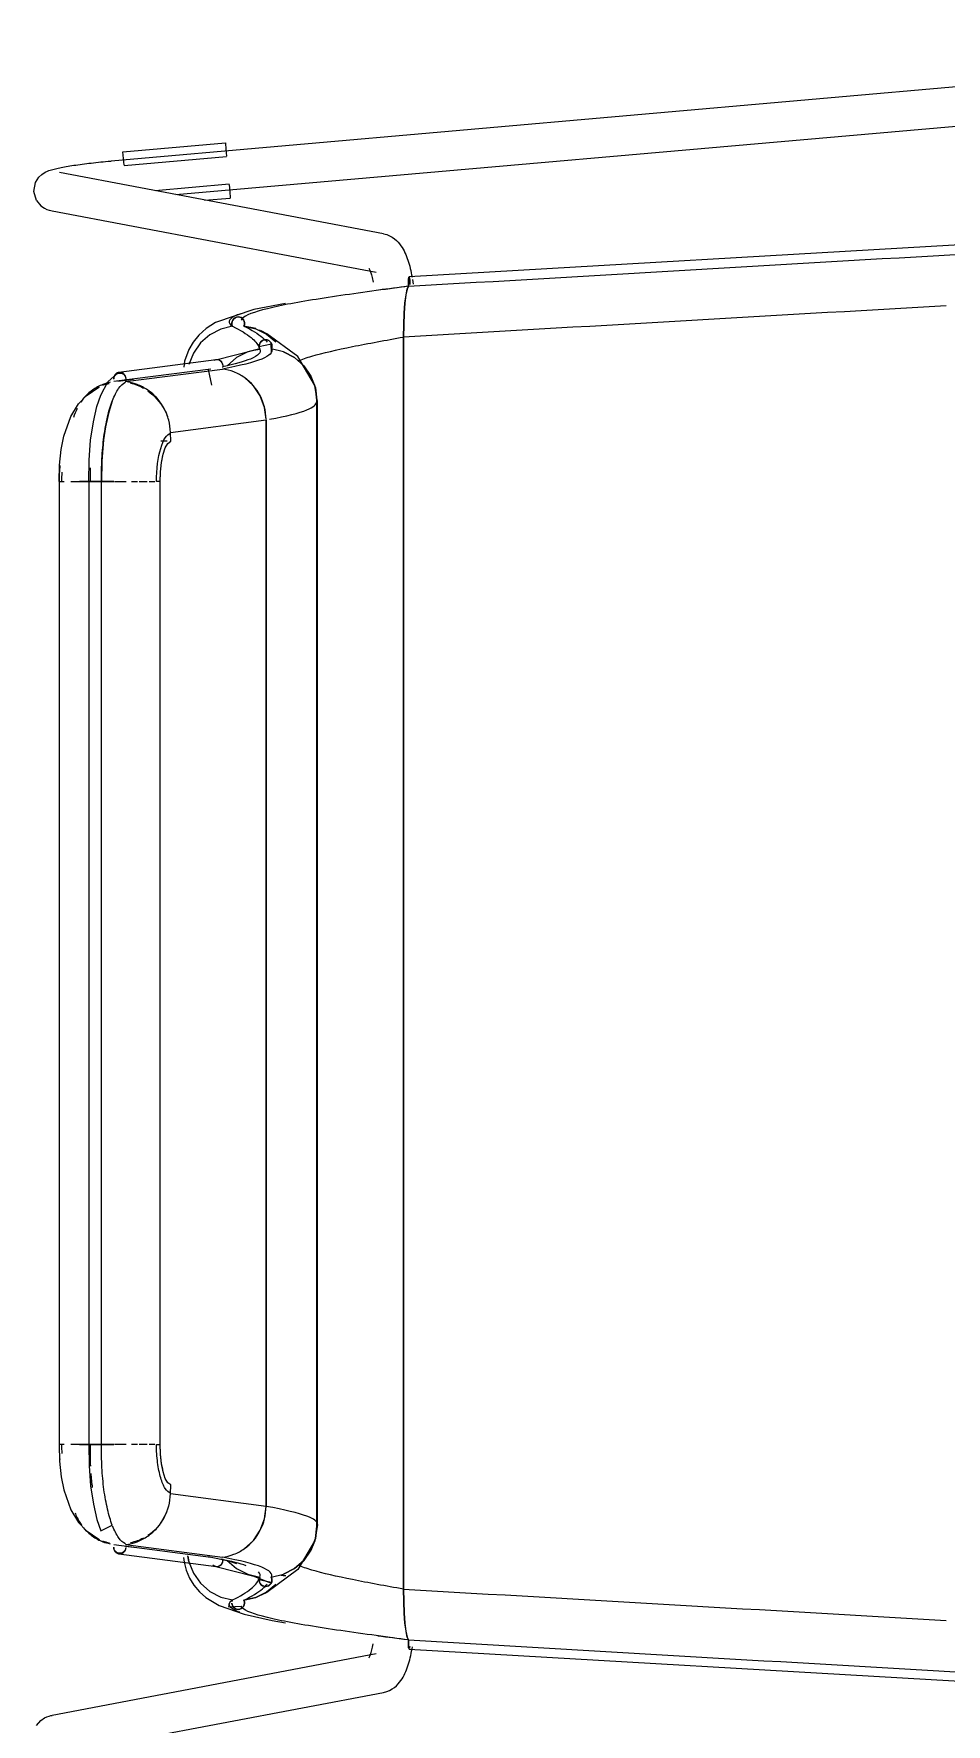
# Model space of a CAD drawing. Header units: millimetres. Extents: x 155927 to 295199, y -4084 to 97293.
# Drawn here: x 226810 to 227090, y 20969 to 21486 of the extents above; entities that cross this region are included whole.
import ezdxf

# ---------------------------------------------------------------- set-up
doc = ezdxf.new("R2010")
doc.units = ezdxf.units.MM
doc.header["$MEASUREMENT"] = 0
doc.layers.add('I-FURN', color=8, linetype='CONTINUOUS', lineweight=9)

msp = doc.modelspace()

# ---------------------------------------------------------------- linework, layer by layer
at = {"layer": 'I-FURN'}
for p, q in [((227277.29, 21486.28), (226833.97, 21447.33)), ((226853.84, 21437.03), (227278.34, 21474.33)), ((226837.58, 21450.15), (226868.99, 21452.91)), ((226837.76, 21448.11), (226837.58, 21450.15)), ((226868.99, 21452.91), (226869.17, 21450.86)), ((226869.17, 21450.86), (226869.35, 21448.8)), ((226813.43, 21443.7), (226813.99, 21444)), ((226813.99, 21444), (226814.47, 21444.22)), ((226814.47, 21444.22), (226814.9, 21444.39)), ((226814.9, 21444.39), (226815.3, 21444.53)), ((226815.3, 21444.53), (226815.7, 21444.66)), ((226815.7, 21444.66), (226816.09, 21444.77)), ((226816.09, 21444.77), (226816.49, 21444.88)), ((226816.49, 21444.88), (226816.91, 21444.98)), ((226816.91, 21444.98), (226817.33, 21445.08)), ((226817.33, 21445.08), (226817.78, 21445.18)), ((226817.78, 21445.18), (226818.24, 21445.28)), ((226917.41, 21425.04), (226818.12, 21443.85)), ((226818.24, 21445.28), (226818.71, 21445.37)), ((226818.71, 21445.37), (226819.21, 21445.47)), ((226819.21, 21445.47), (226819.72, 21445.56)), ((226819.72, 21445.56), (226820.26, 21445.66)), ((226820.26, 21445.66), (226820.81, 21445.75)), ((226820.81, 21445.75), (226821.38, 21445.84)), ((226821.38, 21445.84), (226821.96, 21445.93)), ((226821.96, 21445.93), (226822.57, 21446.02)), ((226822.57, 21446.02), (226823.18, 21446.11)), ((226823.18, 21446.11), (226823.82, 21446.2)), ((226823.82, 21446.2), (226824.47, 21446.29)), ((226824.47, 21446.29), (226825.13, 21446.38)), ((226825.13, 21446.38), (226825.81, 21446.47)), ((226825.81, 21446.47), (226826.5, 21446.55)), ((226826.5, 21446.55), (226827.19, 21446.64)), ((226827.19, 21446.64), (226827.9, 21446.72)), ((226827.9, 21446.72), (226828.62, 21446.8)), ((226828.62, 21446.8), (226829.35, 21446.88)), ((226829.35, 21446.88), (226830.08, 21446.96)), ((226830.08, 21446.96), (226830.82, 21447.04)), ((226830.82, 21447.04), (226831.56, 21447.11)), ((226831.56, 21447.11), (226832.31, 21447.18)), ((226832.31, 21447.18), (226833.06, 21447.25)), ((226833.06, 21447.25), (226833.81, 21447.32)), ((226833.81, 21447.32), (226833.97, 21447.33)), ((226837.94, 21446.04), (226837.76, 21448.11)), ((226837.95, 21445.92), (226869.36, 21448.68)), ((226810.3, 21437.95), (226810.78, 21440.71)), ((226810.78, 21440.71), (226811.82, 21442.37)), ((226811.82, 21442.37), (226812.73, 21443.22)), ((226812.73, 21443.22), (226813.43, 21443.7)), ((226870.1, 21440.23), (226847.5, 21438.24)), ((226870.11, 21440.11), (226870.3, 21438.04)), ((226811.13, 21435.2), (226810.3, 21437.95)), ((226811.13, 21435.2), (226812.45, 21433.62)), ((226812.45, 21433.62), (226813.53, 21432.88)), ((226862.58, 21435.3), (226870.48, 21436)), ((226870.3, 21438.04), (226870.48, 21436)), ((226813.53, 21432.88), (226814.34, 21432.5)), ((226814.34, 21432.5), (226814.96, 21432.29)), ((226814.96, 21432.29), (226815.47, 21432.15)), ((226815.47, 21432.15), (226815.89, 21432.06)), ((226815.89, 21432.06), (226915.18, 21413.25)), ((227257.17, 21431.14), (226925.26, 21411.85)), ((226917.41, 21425.04), (226918.4, 21424.78)), ((226918.4, 21424.78), (226919.3, 21424.42)), ((226919.3, 21424.42), (226920.09, 21423.98)), ((226920.09, 21423.98), (226920.77, 21423.5)), ((226920.77, 21423.5), (226921.37, 21422.99)), ((226921.37, 21422.99), (226921.89, 21422.47)), ((226921.89, 21422.47), (226922.34, 21421.94)), ((226922.34, 21421.94), (226922.74, 21421.4)), ((226922.74, 21421.4), (226923.1, 21420.87)), ((226923.1, 21420.87), (226923.43, 21420.33)), ((226923.43, 21420.33), (226923.72, 21419.79)), ((226923.72, 21419.79), (226923.99, 21419.24)), ((226923.99, 21419.24), (226924.24, 21418.68)), ((226924.24, 21418.68), (226924.48, 21418.11)), ((226924.48, 21418.11), (226924.7, 21417.53)), ((226912.95, 21414.47), (226912.97, 21414.45)), ((226912.97, 21414.45), (226913.01, 21414.37)), ((226913.01, 21414.37), (226913.06, 21414.29)), ((226913.06, 21414.29), (226913.13, 21414.13)), ((226913.13, 21414.13), (226913.22, 21413.94)), ((226913.22, 21413.94), (226913.31, 21413.71)), ((226913.31, 21413.71), (226913.41, 21413.44)), ((226913.41, 21413.44), (226913.52, 21413.13)), ((226913.52, 21413.13), (226913.63, 21412.8)), ((226913.63, 21412.8), (226913.74, 21412.43)), ((226924.7, 21417.53), (226924.9, 21416.94)), ((226924.9, 21416.94), (226925.1, 21416.33)), ((226925.1, 21416.33), (226925.28, 21415.72)), ((226925.28, 21415.72), (226925.45, 21415.09)), ((226925.45, 21415.09), (226925.61, 21414.44)), ((226925.61, 21414.44), (226925.77, 21413.79)), ((226925.77, 21413.79), (226925.91, 21413.12)), ((226925.91, 21413.12), (226926.04, 21412.44)), ((226913.74, 21412.43), (226913.84, 21412.04)), ((226913.84, 21412.04), (226913.95, 21411.62)), ((226913.95, 21411.62), (226914.05, 21411.17)), ((226914.05, 21411.17), (226914.15, 21410.7)), ((226914.15, 21410.7), (226914.25, 21410.21)), ((226924.67, 21408.08), (226924.3, 21406.33)), ((226924.31, 21406.34), (226924.67, 21408.08)), ((226924.67, 21408.08), (226925.07, 21408.98)), ((226925.07, 21408.98), (226924.67, 21408.08)), ((226925.05, 21409.95), (226925.06, 21410.45)), ((226925.06, 21410.44), (226925.05, 21409.95)), ((226925.05, 21409.95), (226925.05, 21409.45)), ((226925.05, 21409.45), (226925.05, 21409.95)), ((226925.05, 21409.45), (226925.07, 21408.98)), ((226925.07, 21408.98), (226925.05, 21409.45)), ((226925.08, 21410.9), (226925.06, 21410.44)), ((226925.06, 21410.45), (226925.08, 21410.9)), ((226925.08, 21410.9), (226925.11, 21411.29)), ((226925.11, 21411.28), (226925.08, 21410.9)), ((226925.11, 21411.29), (226925.16, 21411.59)), ((226925.16, 21411.58), (226925.11, 21411.28)), ((226925.16, 21411.59), (226925.21, 21411.78)), ((226925.21, 21411.77), (226925.16, 21411.58)), ((226925.26, 21411.85), (226925.21, 21411.77)), ((226925.21, 21411.78), (226925.26, 21411.85)), ((226925.31, 21411.78), (226925.26, 21411.85)), ((226925.26, 21411.85), (226925.31, 21411.79)), ((226925.31, 21411.79), (226925.36, 21411.6)), ((226925.36, 21411.6), (226925.31, 21411.78)), ((226925.41, 21411.31), (226925.36, 21411.6)), ((226925.36, 21411.6), (226925.41, 21411.31)), ((226925.44, 21410.93), (226925.41, 21411.31)), ((226925.41, 21411.31), (226925.44, 21410.93)), ((226925.46, 21410.48), (226925.44, 21410.93)), ((226925.44, 21410.93), (226925.47, 21410.48)), ((226925.47, 21409.99), (226925.46, 21410.48)), ((226925.47, 21410.48), (226925.47, 21409.99)), ((226925.47, 21409.49), (226925.47, 21409.99)), ((226925.47, 21409.99), (226925.47, 21409.49)), ((226926.04, 21412.44), (226926.17, 21411.74)), ((226926.28, 21411.04), (226926.39, 21410.33)), ((226926.39, 21410.33), (226926.49, 21409.6)), ((226887.35, 21403.74), (226877.68, 21401.84)), ((226923.99, 21403.84), (226923.75, 21400.74)), ((226923.76, 21400.78), (226923.99, 21403.84)), ((226924.3, 21406.33), (226923.99, 21403.84)), ((226924, 21403.87), (226924.31, 21406.33)), ((226865.97, 21397.85), (226863.14, 21396.03)), ((226877.68, 21401.84), (226865.97, 21397.85)), ((226870.97, 21397.7), (226871.04, 21398.2)), ((226871.04, 21398.2), (226870.97, 21397.7)), ((226871.01, 21397.2), (226870.97, 21397.7)), ((226870.97, 21397.7), (226871.01, 21397.21)), ((226871.01, 21397.21), (226871.17, 21396.73)), ((226871.18, 21396.73), (226871.01, 21397.2)), ((226871.04, 21398.2), (226871.24, 21398.65)), ((226871.24, 21398.65), (226871.04, 21398.2)), ((226871.24, 21398.65), (226871.54, 21399.04)), ((226871.54, 21399.04), (226871.24, 21398.65)), ((226871.54, 21399.04), (226871.94, 21399.34)), ((226871.94, 21399.34), (226871.54, 21399.04)), ((226872.39, 21399.54), (226871.94, 21399.34)), ((226871.94, 21399.34), (226872.39, 21399.53)), ((226872.39, 21399.53), (226872.88, 21399.61)), ((226872.88, 21399.61), (226872.39, 21399.54)), ((226872.88, 21399.61), (226873.36, 21399.55)), ((226873.36, 21399.55), (226872.88, 21399.61)), ((226873.36, 21399.55), (226873.82, 21399.37)), ((226873.82, 21399.37), (226873.36, 21399.55)), ((226873.82, 21399.37), (226874.22, 21399.08)), ((226874.23, 21399.08), (226873.82, 21399.37)), ((226874.22, 21399.08), (226874.54, 21398.7)), ((226874.54, 21398.7), (226874.23, 21399.08)), ((226874.54, 21398.7), (226874.75, 21398.25)), ((226874.75, 21398.25), (226874.54, 21398.7)), ((226874.81, 21397.26), (226874.66, 21396.79)), ((226874.66, 21396.79), (226874.81, 21397.26)), ((226874.75, 21398.25), (226874.84, 21397.76)), ((226874.84, 21397.76), (226874.75, 21398.25)), ((226874.84, 21397.76), (226874.81, 21397.26)), ((226874.81, 21397.26), (226874.84, 21397.76)), ((226923.54, 21393.51), (226923.6, 21397.2)), ((226923.6, 21397.2), (226923.54, 21393.43)), ((226923.6, 21397.26), (226923.75, 21400.74)), ((226923.75, 21400.74), (226923.6, 21397.2)), ((226860.9, 21394.04), (226859.12, 21391.87)), ((226863.14, 21396.03), (226860.9, 21394.04)), ((226864.22, 21394.09), (226861.4, 21391.61)), ((226867.54, 21395.83), (226864.22, 21394.09)), ((226871.17, 21396.73), (226867.54, 21395.83)), ((226878.28, 21396), (226874.66, 21396.79)), ((226874.66, 21396.79), (226878.27, 21395.99)), ((226878.27, 21395.99), (226881.6, 21394.35)), ((226881.6, 21394.36), (226879.47, 21395.53)), ((226879.63, 21391.68), (226879.94, 21392.07)), ((226879.94, 21392.07), (226879.63, 21391.69)), ((226881.67, 21394.41), (226879.93, 21395.3)), ((226879.94, 21392.07), (226880.35, 21392.36)), ((226880.34, 21392.36), (226879.94, 21392.07)), ((226880.81, 21392.55), (226880.34, 21392.36)), ((226880.35, 21392.36), (226880.81, 21392.55)), ((226881.3, 21392.62), (226880.81, 21392.55)), ((226880.81, 21392.55), (226881.3, 21392.61)), ((226881.79, 21392.55), (226881.3, 21392.62)), ((226881.3, 21392.61), (226881.79, 21392.55)), ((226884.43, 21391.96), (226881.6, 21394.36)), ((226881.6, 21394.35), (226884.44, 21391.96)), ((226891.21, 21387.43), (226881.67, 21394.41)), ((226881.79, 21392.55), (226882.25, 21392.36)), ((226882.25, 21392.36), (226881.79, 21392.55)), ((226882.25, 21392.36), (226882.65, 21392.07)), ((226882.65, 21392.07), (226882.25, 21392.36)), ((226882.65, 21392.07), (226882.96, 21391.68)), ((226882.97, 21391.69), (226882.65, 21392.07)), ((226923.54, 21393.43), (226923.54, 21010.03)), ((226923.54, 21010.03), (226923.54, 21393.43)), ((226857.78, 21389.6), (226856.49, 21386)), ((226859.12, 21391.87), (226857.78, 21389.6)), ((226859.22, 21388.53), (226857.82, 21385.01)), ((226861.4, 21391.61), (226859.22, 21388.53)), ((226866.08, 21386.45), (226877.7, 21389.42)), ((226872.43, 21387.13), (226869.56, 21384.62)), ((226875.83, 21388.88), (226872.43, 21387.13)), ((226879.54, 21389.78), (226875.83, 21388.88)), ((226877.7, 21389.42), (226879.56, 21389.74)), ((226883.15, 21391.29), (226879.26, 21390.45)), ((226879.43, 21391.24), (226879.34, 21390.74)), ((226879.34, 21390.74), (226879.38, 21390.25)), ((226879.35, 21390.74), (226879.43, 21391.23)), ((226879.38, 21390.24), (226879.35, 21390.74)), ((226879.38, 21390.25), (226879.54, 21389.78)), ((226879.55, 21389.77), (226879.38, 21390.24)), ((226879.63, 21391.69), (226879.43, 21391.24)), ((226879.43, 21391.23), (226879.63, 21391.68)), ((226882.96, 21391.68), (226883.17, 21391.23)), ((226883.17, 21391.24), (226882.97, 21391.69)), ((226883.07, 21388.71), (226883.02, 21391.59)), ((226883.05, 21389.78), (226883.21, 21390.25)), ((226883.21, 21390.24), (226883.05, 21389.77)), ((226886.76, 21388.88), (226883.05, 21389.78)), ((226883.25, 21390.74), (226883.17, 21391.24)), ((226883.17, 21391.23), (226883.25, 21390.74)), ((226883.25, 21390.74), (226883.21, 21390.24)), ((226883.21, 21390.25), (226883.25, 21390.74)), ((226886.76, 21388.88), (226890.15, 21387.13)), ((226890.16, 21387.13), (226886.76, 21388.88)), ((226890.15, 21387.13), (226893.03, 21384.62)), ((226893.03, 21384.62), (226890.16, 21387.13)), ((226896.33, 21378.78), (226891.21, 21387.43)), ((226832.98, 21379.71), (226835.88, 21382.25)), ((226864.52, 21383.62), (226834.82, 21379.77)), ((226866.16, 21386.47), (226836.38, 21382.61)), ((226838.37, 21379.79), (226868.07, 21383.64)), ((226856.49, 21386), (226856.26, 21384.23)), ((226863.74, 21383.49), (226864.69, 21378.67)), ((226865.92, 21386.41), (226865.48, 21386.23)), ((226866.39, 21386.48), (226865.92, 21386.41)), ((226866.86, 21386.41), (226866.39, 21386.48)), ((226867.3, 21386.22), (226866.86, 21386.41)), ((226867.69, 21385.93), (226867.3, 21386.22)), ((226867.99, 21385.55), (226867.69, 21385.93)), ((226868.18, 21385.09), (226867.99, 21385.55)), ((226868.26, 21384.6), (226868.18, 21385.09)), ((226868.22, 21384.11), (226868.26, 21384.6)), ((226893.03, 21384.62), (226895.2, 21381.48)), ((226895.2, 21381.49), (226893.03, 21384.62)), ((226896.4, 21378.62), (226895.03, 21381.8)), ((226826.3, 21375.45), (226830.19, 21378.13)), ((226830.19, 21378.13), (226830.39, 21378.23)), ((226830.8, 21375.59), (226832.98, 21379.71)), ((226836.02, 21379.92), (226840.79, 21380.54)), ((226877.57, 21378.52), (226874.83, 21381.01)), ((226879.65, 21375.4), (226877.57, 21378.52)), ((226896.57, 21377.92), (226895.2, 21381.49)), ((226895.2, 21381.48), (226896.56, 21377.91)), ((226897.19, 21373.59), (226896.4, 21378.62)), ((226896.56, 21377.91), (226897.04, 21374.12)), ((226897.04, 21374.12), (226896.57, 21377.92)), ((226821.61, 21369.09), (226824, 21372.98)), ((226824, 21372.98), (226826.3, 21375.45)), ((226828.54, 21367.44), (226829.64, 21372.13)), ((226829.64, 21372.13), (226830.8, 21375.59)), ((226834.34, 21373.83), (226833.25, 21370.39)), ((226880.97, 21371.86), (226879.65, 21375.4)), ((226881.44, 21368.28), (226880.97, 21371.86)), ((226897.04, 21374.12), (226897.04, 21029.34)), ((226897.04, 21029.34), (226897.04, 21374.12)), ((226897.19, 21334.68), (226897.19, 21373.59)), ((226819.48, 21363.05), (226821.61, 21369.09)), ((226827.69, 21361.82), (226828.54, 21367.44)), ((226833.25, 21370.39), (226832.28, 21365.96)), ((226852.17, 21364.23), (226881.44, 21368.09)), ((226881.44, 21368.09), (226881.44, 21035.38)), ((226881.44, 21035.38), (226881.44, 21368.09)), ((226818.69, 21359.01), (226819.48, 21363.05)), ((226827.21, 21355.7), (226827.69, 21361.82)), ((226831.69, 21361.95), (226831.15, 21355.38)), ((226832.28, 21365.96), (226831.69, 21361.95)), ((226851.12, 21361.51), (226849.23, 21361.51)), ((226851.37, 21360.87), (226852.23, 21361.51)), ((226852.23, 21361.51), (226852.17, 21364.23)), ((226818.19, 21354.19), (226818.69, 21359.01)), ((226849.4, 21355.05), (226849.91, 21357.54)), ((226849.91, 21357.54), (226850.58, 21359.52)), ((226850.58, 21359.52), (226851.37, 21360.87)), ((226818.08, 21349.16), (226818.19, 21354.19)), ((226827.11, 21349.16), (226827.21, 21355.7)), ((226831.15, 21355.38), (226831.07, 21349.16)), ((226848.98, 21349.16), (226849.08, 21352.2)), ((226849.08, 21352.2), (226849.4, 21355.05)), ((226818.25, 21349.16), (226818.08, 21349.16)), ((226818.08, 21349.16), (226818.08, 21054.31)), ((226818.09, 21349.16), (226819.57, 21349.16)), ((226821.6, 21349.16), (226824.17, 21349.16)), ((226827.36, 21349.16), (226824.33, 21349.16)), ((226824.34, 21349.16), (226827.36, 21349.16)), ((226827.11, 21349.16), (226827.11, 21054.31)), ((226827.11, 21349.16), (226831.07, 21349.16)), ((226827.18, 21349.16), (226827.11, 21349.16)), ((226827.38, 21349.16), (226827.18, 21349.16)), ((226827.68, 21349.16), (226827.38, 21349.16)), ((226828.07, 21349.16), (226827.68, 21349.16)), ((226828.53, 21349.16), (226828.07, 21349.16)), ((226829.02, 21349.16), (226828.53, 21349.16)), ((226829.52, 21349.16), (226829.02, 21349.16)), ((226829.99, 21349.16), (226829.52, 21349.16)), ((226830.41, 21349.16), (226829.99, 21349.16)), ((226830.74, 21349.16), (226830.41, 21349.16)), ((226830.96, 21349.16), (226830.74, 21349.16)), ((226831.07, 21349.16), (226830.96, 21349.16)), ((226834.86, 21349.16), (226831.05, 21349.16)), ((226831.05, 21349.16), (226834.86, 21349.16)), ((226831.08, 21054.31), (226831.08, 21349.16)), ((226835.05, 21349.16), (226838.61, 21349.16)), ((226840.24, 21349.16), (226842.08, 21349.16)), ((226842.6, 21349.16), (226845.06, 21349.16)), ((226845.65, 21349.16), (226847.39, 21349.16)), ((226848.92, 21349.16), (226848.92, 21054.31)), ((226848.98, 21054.31), (226848.98, 21349.16)), ((226897.19, 21029.88), (226897.19, 21334.68)), ((226818.08, 21054.31), (226818.25, 21054.31)), ((226818.08, 21054.31), (226818.19, 21049.28)), ((226819.57, 21054.31), (226818.09, 21054.31)), ((226824.17, 21054.31), (226821.6, 21054.31)), ((226824.33, 21054.31), (226827.36, 21054.31)), ((226827.36, 21054.31), (226824.34, 21054.31)), ((226830.96, 21054.31), (226827.11, 21054.31)), ((226827.11, 21054.31), (226827.21, 21047.76)), ((226827.11, 21054.31), (226827.18, 21054.31)), ((226827.18, 21054.31), (226827.38, 21054.31)), ((226827.38, 21054.31), (226827.68, 21054.31)), ((226827.68, 21054.31), (226828.07, 21054.31)), ((226828.07, 21054.31), (226828.53, 21054.31)), ((226828.53, 21054.31), (226829.02, 21054.31)), ((226829.02, 21054.31), (226829.52, 21054.31)), ((226829.52, 21054.31), (226829.99, 21054.31)), ((226829.99, 21054.31), (226830.41, 21054.31)), ((226830.41, 21054.31), (226830.74, 21054.31)), ((226830.74, 21054.31), (226830.96, 21054.31)), ((226831.05, 21054.31), (226834.86, 21054.31)), ((226834.86, 21054.31), (226831.05, 21054.31)), ((226838.61, 21054.31), (226835.05, 21054.31)), ((226842.08, 21054.31), (226840.24, 21054.31)), ((226845.06, 21054.31), (226842.6, 21054.31)), ((226847.39, 21054.31), (226845.65, 21054.31)), ((226849.08, 21051.27), (226848.98, 21054.31)), ((226849.4, 21048.42), (226849.08, 21051.27)), ((226818.19, 21049.28), (226818.69, 21044.45)), ((226827.21, 21047.76), (226827.69, 21041.64)), ((226849.91, 21045.93), (226849.4, 21048.42)), ((226850.58, 21043.94), (226849.91, 21045.93)), ((226818.69, 21044.45), (226819.48, 21040.42)), ((226819.48, 21040.42), (226821.61, 21034.37)), ((226827.69, 21041.64), (226828.54, 21036.02)), ((226851.37, 21042.59), (226850.58, 21043.94)), ((226852.23, 21041.95), (226851.37, 21042.59)), ((226852.17, 21039.24), (226852.23, 21041.95)), ((226828.54, 21036.02), (226829.64, 21031.33)), ((226881.44, 21035.38), (226852.17, 21039.24)), ((226880.97, 21031.61), (226881.44, 21035.38)), ((226821.61, 21034.37), (226824, 21030.49)), ((226824, 21030.49), (226826.3, 21028.01)), ((226829.64, 21031.33), (226830.8, 21027.88)), ((226830.8, 21027.88), (226834.34, 21029.64)), ((226879.65, 21028.06), (226880.97, 21031.61)), ((226897.19, 21029.88), (226896.4, 21024.84)), ((226826.3, 21028.01), (226830.19, 21025.34)), ((226830.19, 21025.34), (226830.39, 21025.24)), ((226874.83, 21022.46), (226877.57, 21024.95)), ((226877.57, 21024.95), (226879.65, 21028.06)), ((226896.33, 21024.69), (226891.21, 21016.04)), ((226896.4, 21024.84), (226895.03, 21021.66)), ((226896.56, 21025.55), (226895.2, 21021.98)), ((226895.2, 21021.98), (226896.57, 21025.55)), ((226897.04, 21029.34), (226896.56, 21025.55)), ((226896.57, 21025.55), (226897.04, 21029.34)), ((226834.82, 21023.69), (226864.52, 21019.85)), ((226836.38, 21020.85), (226866.16, 21017)), ((226838.35, 21023.24), (226840.79, 21022.92)), ((226838.37, 21023.67), (226868.07, 21019.83)), ((226856.16, 21019.73), (226856.31, 21018.31)), ((226857.45, 21020.19), (226857.82, 21018.45)), ((226857.83, 21018.46), (226857.46, 21020.2)), ((226870.03, 21018.6), (226863.74, 21019.97)), ((226868.26, 21018.86), (226868.22, 21019.36)), ((226895.2, 21021.98), (226893.03, 21018.85)), ((226893.03, 21018.84), (226895.2, 21021.98)), ((226856.31, 21018.31), (226856.97, 21015.81)), ((226856.97, 21015.81), (226858, 21013.44)), ((226857.82, 21018.45), (226859.22, 21014.94)), ((226859.22, 21014.94), (226861.4, 21011.85)), ((226865.1, 21017.53), (226865.48, 21017.24)), ((226865.48, 21017.24), (226865.92, 21017.05)), ((226865.92, 21017.05), (226866.39, 21016.98)), ((226866.08, 21017.01), (226877.7, 21014.05)), ((226866.39, 21016.98), (226866.86, 21017.05)), ((226866.86, 21017.05), (226867.3, 21017.24)), ((226867.3, 21017.24), (226867.69, 21017.54)), ((226867.69, 21017.54), (226867.99, 21017.92)), ((226867.99, 21017.92), (226868.18, 21018.37)), ((226868.18, 21018.37), (226868.26, 21018.86)), ((226869.56, 21018.84), (226872.43, 21016.33)), ((226872.46, 21017.84), (226870.03, 21018.6)), ((226872.43, 21016.33), (226875.83, 21014.58)), ((226875.83, 21014.58), (226879.54, 21013.69)), ((226891.21, 21016.04), (226881.67, 21009.05)), ((226883.05, 21013.69), (226886.76, 21014.58)), ((226890.15, 21016.34), (226886.76, 21014.59)), ((226886.76, 21014.58), (226890.16, 21016.33)), ((226893.03, 21018.85), (226890.15, 21016.34)), ((226890.16, 21016.33), (226893.03, 21018.84)), ((226858, 21013.44), (226859.37, 21011.24)), ((226859.37, 21011.24), (226861.06, 21009.26)), ((226861.06, 21009.26), (226863.02, 21007.53)), ((226861.4, 21011.85), (226864.22, 21009.37)), ((226864.22, 21009.37), (226867.54, 21007.63)), ((226877.7, 21014.05), (226883.02, 21011.88)), ((226881.6, 21009.11), (226878.27, 21007.47)), ((226878.28, 21007.46), (226881.6, 21009.1)), ((226879.26, 21013.01), (226883.15, 21012.17)), ((226879.38, 21013.22), (226879.34, 21012.72)), ((226879.34, 21012.72), (226879.43, 21012.23)), ((226879.35, 21012.72), (226879.38, 21013.22)), ((226879.43, 21012.23), (226879.35, 21012.72)), ((226879.38, 21013.22), (226879.55, 21013.69)), ((226879.54, 21013.69), (226879.38, 21013.22)), ((226879.63, 21011.78), (226879.43, 21012.23)), ((226879.43, 21012.23), (226879.63, 21011.78)), ((226879.94, 21011.4), (226879.63, 21011.78)), ((226879.63, 21011.78), (226879.94, 21011.4)), ((226881.67, 21009.05), (226879.93, 21008.16)), ((226880.35, 21011.11), (226879.94, 21011.4)), ((226879.94, 21011.4), (226880.34, 21011.1)), ((226880.34, 21011.1), (226880.81, 21010.91)), ((226880.81, 21010.92), (226880.35, 21011.11)), ((226881.3, 21010.85), (226880.81, 21010.92)), ((226880.81, 21010.91), (226881.3, 21010.85)), ((226881.79, 21010.92), (226881.3, 21010.85)), ((226881.3, 21010.85), (226881.79, 21010.91)), ((226884.44, 21011.51), (226881.6, 21009.11)), ((226881.6, 21009.1), (226884.43, 21011.51)), ((226882.25, 21011.11), (226881.79, 21010.92)), ((226881.79, 21010.91), (226882.25, 21011.1)), ((226882.65, 21011.4), (226882.25, 21011.11)), ((226882.25, 21011.1), (226882.65, 21011.4)), ((226882.96, 21011.78), (226882.65, 21011.4)), ((226882.65, 21011.4), (226882.97, 21011.78)), ((226883.17, 21012.23), (226882.96, 21011.78)), ((226882.97, 21011.78), (226883.17, 21012.23)), ((226883.05, 21013.69), (226883.21, 21013.22)), ((226883.21, 21013.22), (226883.05, 21013.69)), ((226883.25, 21012.72), (226883.17, 21012.23)), ((226883.17, 21012.23), (226883.25, 21012.72)), ((226883.21, 21013.22), (226883.25, 21012.72)), ((226883.25, 21012.72), (226883.21, 21013.22)), ((226923.54, 21010.03), (226923.6, 21006.26)), ((226923.6, 21006.26), (226923.54, 21009.95)), ((226863.02, 21007.53), (226867.13, 21005.02)), ((226867.13, 21005.02), (226874.76, 21002.35)), ((226867.54, 21007.63), (226871.17, 21006.73)), ((226870.25, 21005.82), (226869.93, 21004.66)), ((226869.93, 21004.66), (226873.78, 21004.85)), ((226871.04, 21005.27), (226870.97, 21005.76)), ((226870.97, 21005.76), (226871.04, 21005.27)), ((226871.01, 21006.26), (226871.18, 21006.73)), ((226871.17, 21006.73), (226871.01, 21006.26)), ((226871.24, 21004.81), (226871.04, 21005.27)), ((226871.04, 21005.27), (226871.24, 21004.81)), ((226871.54, 21004.43), (226871.24, 21004.81)), ((226871.24, 21004.81), (226871.54, 21004.42)), ((226871.94, 21004.13), (226871.54, 21004.43)), ((226871.54, 21004.42), (226871.94, 21004.12)), ((226872.39, 21003.93), (226871.94, 21004.13)), ((226871.94, 21004.12), (226872.39, 21003.93)), ((226872.88, 21003.86), (226872.39, 21003.93)), ((226872.39, 21003.93), (226872.88, 21003.85)), ((226873.36, 21003.92), (226872.88, 21003.86)), ((226872.88, 21003.85), (226873.36, 21003.91)), ((226873.82, 21004.1), (226873.36, 21003.92)), ((226873.36, 21003.91), (226873.82, 21004.1)), ((226874.22, 21004.39), (226873.82, 21004.1)), ((226873.82, 21004.1), (226874.23, 21004.38)), ((226874.54, 21004.77), (226874.22, 21004.39)), ((226874.23, 21004.38), (226874.54, 21004.76)), ((226874.75, 21005.22), (226874.54, 21004.77)), ((226874.54, 21004.76), (226874.75, 21005.21)), ((226878.27, 21007.47), (226874.66, 21006.68)), ((226874.66, 21006.68), (226878.28, 21007.46)), ((226874.66, 21006.68), (226874.81, 21006.21)), ((226874.81, 21006.2), (226874.66, 21006.68)), ((226874.84, 21005.71), (226874.75, 21005.22)), ((226874.75, 21005.21), (226874.84, 21005.7)), ((226874.81, 21006.21), (226874.84, 21005.71)), ((226874.84, 21005.7), (226874.81, 21006.2)), ((226923.6, 21006.26), (226923.75, 21002.73)), ((226923.75, 21002.73), (226923.6, 21006.2)), ((226874.76, 21002.35), (226883.28, 21000.46)), ((226883.28, 21000.46), (226887.35, 20999.72)), ((226923.75, 21002.73), (226923.99, 20999.63)), ((226923.99, 20999.62), (226923.76, 21002.68)), ((226923.99, 20999.63), (226924.3, 20997.13)), ((226924.31, 20997.13), (226924, 20999.59)), ((226924.3, 20997.13), (226924.67, 20995.38)), ((226924.67, 20995.38), (226924.31, 20997.12)), ((226925.07, 20994.48), (226924.67, 20995.38)), ((226924.67, 20995.38), (226925.07, 20994.48)), ((226925.07, 20994.48), (226925.05, 20994.01)), ((226925.05, 20994.01), (226925.07, 20994.48)), ((226925.05, 20994.01), (226925.05, 20993.51)), ((226925.05, 20993.51), (226925.05, 20994.01)), ((226925.05, 20993.51), (226925.06, 20993.02)), ((226925.06, 20993.02), (226925.05, 20993.51)), ((226915.18, 20990.21), (226815.89, 20971.4)), ((226912.95, 20988.99), (226912.97, 20989.02)), ((226912.97, 20989.02), (226913.01, 20989.09)), ((226913.01, 20989.09), (226913.06, 20989.18)), ((226913.06, 20989.18), (226913.13, 20989.33)), ((226913.13, 20989.33), (226913.22, 20989.53)), ((226913.22, 20989.53), (226913.31, 20989.76)), ((226913.31, 20989.76), (226913.41, 20990.03)), ((226913.41, 20990.03), (226913.52, 20990.33)), ((226913.52, 20990.33), (226913.63, 20990.67)), ((226913.63, 20990.67), (226913.74, 20991.03)), ((226913.74, 20991.03), (226913.84, 20991.43)), ((226913.84, 20991.43), (226913.95, 20991.85)), ((226913.95, 20991.85), (226914.05, 20992.29)), ((226914.05, 20992.29), (226914.15, 20992.76)), ((226914.15, 20992.76), (226914.25, 20993.26)), ((226925.06, 20993.02), (226925.08, 20992.57)), ((226925.08, 20992.56), (226925.06, 20993.02)), ((226925.08, 20992.57), (226925.11, 20992.18)), ((226925.11, 20992.18), (226925.08, 20992.56)), ((226925.11, 20992.18), (226925.16, 20991.88)), ((226925.16, 20991.88), (226925.11, 20992.18)), ((226925.26, 20991.62), (226925.31, 20991.68)), ((226925.31, 20991.68), (226925.26, 20991.61)), ((227257.17, 20972.33), (226925.26, 20991.61)), ((226925.28, 20987.75), (226925.45, 20988.38)), ((226925.36, 20991.86), (226925.41, 20992.15)), ((226925.41, 20992.15), (226925.36, 20991.86)), ((226925.41, 20992.15), (226925.44, 20992.53)), ((226925.44, 20992.53), (226925.41, 20992.15)), ((226925.45, 20988.38), (226925.61, 20989.02)), ((226925.61, 20989.02), (226925.77, 20989.68)), ((226925.77, 20989.68), (226925.91, 20990.35)), ((226925.91, 20990.35), (226926.04, 20991.03)), ((226926.04, 20991.03), (226926.17, 20991.71)), ((226926.17, 20991.72), (226926.28, 20992.42)), ((226923.1, 20982.6), (226923.43, 20983.14)), ((226923.43, 20983.14), (226923.72, 20983.67)), ((226923.72, 20983.67), (226923.99, 20984.22)), ((226923.99, 20984.22), (226924.24, 20984.78)), ((226924.24, 20984.78), (226924.48, 20985.35)), ((226924.48, 20985.35), (226924.7, 20985.94)), ((226924.7, 20985.94), (226924.9, 20986.53)), ((226924.9, 20986.53), (226925.1, 20987.13)), ((226925.1, 20987.13), (226925.28, 20987.75)), ((226818.12, 20959.61), (226917.41, 20978.42)), ((226917.41, 20978.42), (226918.4, 20978.68)), ((226918.4, 20978.68), (226919.3, 20979.05)), ((226919.3, 20979.05), (226920.09, 20979.48)), ((226920.09, 20979.48), (226920.77, 20979.97)), ((226920.77, 20979.97), (226921.37, 20980.48)), ((226921.37, 20980.48), (226921.89, 20981)), ((226921.89, 20981), (226922.34, 20981.53)), ((226922.34, 20981.53), (226922.74, 20982.06)), ((226922.74, 20982.06), (226923.1, 20982.6)), ((226811.13, 20968.26), (226812.45, 20969.84)), ((226812.45, 20969.84), (226813.53, 20970.59)), ((226813.53, 20970.59), (226814.34, 20970.96)), ((226814.34, 20970.96), (226814.96, 20971.18)), ((226814.96, 20971.18), (226815.47, 20971.31)), ((226815.47, 20971.31), (226815.89, 20971.4))]:
    msp.add_line(p, q, dxfattribs=at)
for centre, major_axis, ratio, start_param, end_param in [((226866.39, 21384.52), (0, 1.96), 0.955139, 4.501447, 6.790779), ((226866.37, 21367.96), (0, 15.78), 0.955139, 5.929149, 6.170649), ((226866.37, 21367.96), (0, 15.78), 0.955139, 5.687432, 5.928979), ((226866.37, 21367.96), (0, 15.78), 0.955139, 4.733038, 5.68731), ((226822.35, 21349.16), (0, 12.4), 0.287441, 1.332781, 1.570796), ((226833.83, 21349.16), (-15.75, 0), 0.000004, 3.431839, 3.614078), ((226822.35, 21054.31), (0, -12.4), 0.287441, 4.712389, 4.932602), ((226833.83, 21054.31), (-15.75, 0), 0.000004, 2.669107, 2.851347), ((226866.37, 21035.51), (0, 15.78), 0.955139, 3.737469, 4.704147), ((226866.39, 21018.95), (0, 1.96), 0.955139, 2.379629, 4.923331), ((226866.37, 21035.51), (0, 15.78), 0.955139, 3.254129, 3.495629), ((226866.37, 21035.51), (0, 15.78), 0.955139, 3.495799, 3.737346)]:
    msp.add_ellipse(centre, major_axis=major_axis, ratio=ratio, start_param=start_param, end_param=end_param, dxfattribs=at)
for points in [[(226925.07, 21408.98), (226980.31, 21412.2), (227090.9, 21418.64), (227201.67, 21425.08), (227257.07, 21428.3)], [(226925.06, 21408.97), (226922, 21408.58), (226918.91, 21408.19), (226915.86, 21407.81)], [(226923.54, 21393.51), (226978.9, 21396.71), (227034.32, 21399.9), (227089.78, 21403.1)], [(226883.05, 21389.77), (226883.6, 21388.75), (226881.63, 21386.71), (226873.57, 21384.66), (226868.07, 21383.64)], [(226831.05, 21349.16), (226831, 21351.5), (226831.08, 21356.16), (226831.71, 21363.01), (226832.82, 21369.16), (226834.34, 21374.23), (226836.24, 21377.93), (226837.65, 21379.24), (226838.37, 21379.59)], [(226831.49, 21378.71), (226832.11, 21378.95), (226832.76, 21379.11), (226833.42, 21379.25)], [(226852.17, 21364.23), (226852.13, 21365.52), (226851.77, 21368.02), (226850.35, 21371.62), (226848.16, 21374.77), (226845.32, 21377.3), (226841.98, 21379.06), (226839.61, 21379.64), (226838.37, 21379.79)], [(226838.55, 21380.55), (226838.56, 21380.39), (226838.56, 21380.22), (226838.52, 21380.06)], [(226839.88, 21379.33), (226841.27, 21379.02), (226842.64, 21378.52), (226843.89, 21377.82)], [(226823.55, 21371.54), (226823.12, 21370.66), (226822.72, 21369.73), (226822.49, 21368.77)], [(226897.19, 21373.59), (226897.19, 21373.77), (226897.14, 21373.95), (226897.04, 21374.12)], [(226847.85, 21349.16), (226847.91, 21352.95), (226848.87, 21360.34), (226851.04, 21363.73), (226852.15, 21363.98)], [(226849.86, 21357.54), (226849.32, 21355.49), (226849.03, 21352.77), (226848.94, 21350)], [(226818.17, 21349.16), (226818.16, 21350.87), (226818.23, 21352.55), (226818.39, 21354.13)], [(226827.65, 21349.16), (226827.62, 21350.59), (226827.63, 21352.01), (226827.66, 21353.42)], [(226818.35, 21049.71), (226818.22, 21051.18), (226818.16, 21052.73), (226818.17, 21054.31)], [(226827.75, 21047.71), (226827.64, 21049.89), (226827.61, 21052.09), (226827.65, 21054.31)], [(226852.15, 21039.48), (226851.6, 21039.61), (226850.5, 21040.56), (226849.1, 21043.88), (226848.14, 21048.68), (226847.88, 21052.41), (226847.85, 21054.31)], [(226848.92, 21053.47), (226848.98, 21050.69), (226849.34, 21048.14), (226849.86, 21045.93)], [(226828.32, 21041.15), (226828.14, 21042.56), (226827.97, 21044.01), (226827.87, 21045.49)], [(226838.37, 21023.67), (226839.61, 21023.82), (226841.98, 21024.4), (226845.32, 21026.17), (226848.16, 21028.69), (226850.35, 21031.84), (226851.77, 21035.44), (226852.13, 21037.94), (226852.17, 21039.24)], [(226897.04, 21029.34), (226897.14, 21029.52), (226897.19, 21029.7), (226897.19, 21029.88)], [(226833.49, 21024.14), (226832.81, 21024.3), (226832.13, 21024.5), (226831.48, 21024.75)], [(226838.37, 21023.88), (226837.65, 21024.23), (226836.24, 21025.54), (226834.98, 21028), (226834.41, 21029.47)], [(226843.88, 21025.66), (226842.62, 21024.96), (226841.25, 21024.56), (226839.87, 21024.22)], [(226883.05, 21013.69), (226883.6, 21014.71), (226881.63, 21016.76), (226873.57, 21018.81), (226868.07, 21019.83)], [(226875.39, 21017.23), (226873.5, 21017.88), (226870.69, 21018.54), (226867.65, 21019.2)], [(226879.55, 21013.69), (226879.83, 21014.23), (226879.7, 21014.76), (226879.15, 21015.3)], [(226887.51, 21014.08), (226887.04, 21014.14), (226886.58, 21014.19), (226886.11, 21014.25)], [(227089.78, 21000.37), (227034.32, 21003.56), (226978.9, 21006.76), (226923.54, 21009.95)], [(226925.06, 20994.5), (226921.94, 20994.89), (226918.78, 20995.29), (226915.66, 20995.68)], [(226925.07, 20994.48), (226980.31, 20991.26), (227090.9, 20984.82), (227201.67, 20978.38), (227257.07, 20975.16)]]:
    msp.add_open_spline(points, degree=3, dxfattribs=at)
for points, knots in [([(226925.07, 21408.98), (226917.52, 21407.97), (226902.31, 21405.93), (226883.87, 21402.88), (226875.57, 21400.44), (226873.97, 21399.02), (226873.78, 21398.62)], [0, 0, 0, 0, 0.25, 0.5, 0.75, 0.8499412, 0.8499412, 0.8499412, 0.8499412]), ([(226873.59, 21400.58), (226872.87, 21400.32), (226869.85, 21399.04), (226869.62, 21397.76), (226871.17, 21396.73)], [0.6866019, 0.6866019, 0.6866019, 0.6866019, 0.75, 1, 1, 1, 1]), ([(226871.18, 21396.73), (226873.57, 21395.57), (226877, 21393.48), (226878.79, 21391.39), (226879.26, 21390.45)], [0, 0, 0, 0, 0.5, 0.9025379, 0.9025379, 0.9025379, 0.9025379]), ([(226874.66, 21396.79), (226877.07, 21395.62), (226879.72, 21393.99), (226881.4, 21392.36), (226881.79, 21391.9)], [0, 0, 0, 0, 0.5, 0.696307, 0.696307, 0.696307, 0.696307]), ([(226891.27, 21386.13), (226892.42, 21386.62), (226896.66, 21388.08), (226907.37, 21390.51), (226918.15, 21392.46), (226923.54, 21393.43)], [0.375, 0.375, 0.375, 0.375, 0.5, 0.75, 1, 1, 1, 1]), ([(226879.55, 21389.77), (226880.09, 21388.75), (226878.36, 21386.94), (226871.87, 21385.12), (226868.16, 21384.33)], [0, 0, 0, 0, 0.5, 0.8877852, 0.8877852, 0.8877852, 0.8877852]), ([(226838.37, 21379.79), (226838.43, 21379.93), (226838.49, 21380.15), (226838.54, 21380.43), (226838.55, 21380.71), (226838.51, 21381.01), (226838.43, 21381.3), (226838.32, 21381.57), (226838.12, 21381.89), (226837.82, 21382.21), (226837.45, 21382.44), (226837.09, 21382.58), (226836.78, 21382.62), (226836.5, 21382.63), (226836.24, 21382.59), (226835.99, 21382.52), (226835.75, 21382.41), (226835.45, 21382.22), (226835.14, 21381.89), (226834.92, 21381.49), (226834.82, 21381.14), (226834.78, 21380.88), (226834.78, 21380.72), (226834.78, 21380.65)], [0, 0, 0, 0, 0.0555556, 0.0833333, 0.1111111, 0.1666667, 0.1944444, 0.2222222, 0.2777778, 0.3333333, 0.3888889, 0.4444444, 0.4791667, 0.5138889, 0.5486111, 0.5833333, 0.6180556, 0.6527778, 0.7222222, 0.7916667, 0.8263889, 0.8611111, 0.8888889, 0.8888889, 0.8888889, 0.8888889]), ([(226834.8, 21380.55), (226834.8, 21380.72), (226834.84, 21381.01), (226834.98, 21381.39), (226835.24, 21381.81), (226835.76, 21382.26), (226836.62, 21382.51), (226837.42, 21382.28), (226837.95, 21381.89), (226838.26, 21381.51), (226838.41, 21381.2), (226838.45, 21381.04)], [-0.875, -0.875, -0.875, -0.875, -0.8125, -0.765625, -0.71875, -0.625, -0.5, -0.375, -0.3125, -0.25, -0.1875, -0.1875, -0.1875, -0.1875]), ([(226833.71, 21379.58), (226832.94, 21379.42), (226831.04, 21378.85), (226828.18, 21377.3), (226825.99, 21375.29), (226824.98, 21373.91), (226824.72, 21373.5)], [0.0592823, 0.0592823, 0.0592823, 0.0592823, 0.1666667, 0.3333333, 0.5, 0.565028, 0.565028, 0.565028, 0.565028]), ([(226845.24, 21376.96), (226847.3, 21375.52), (226849.49, 21372.92), (226851, 21369.84), (226851.27, 21369.06)], [-0.6666667, -0.6666667, -0.6666667, -0.6666667, -0.3333333, -0.2254821, -0.2254821, -0.2254821, -0.2254821]), ([(226882.53, 21368.28), (226887.7, 21369.22), (226895.14, 21370.99), (226896.77, 21372.76), (226896.98, 21373.59)], [0.0320783, 0.0320783, 0.0320783, 0.0320783, 0.5, 0.9107154, 0.9107154, 0.9107154, 0.9107154]), ([(226834.34, 21029.64), (226833.8, 21031.06), (226832.8, 21034.39), (226831.71, 21040.45), (226831.08, 21047.31), (226831, 21051.96), (226831.05, 21054.31)], [0.3397465, 0.3397465, 0.3397465, 0.3397465, 0.5, 0.6666667, 0.8333333, 0.9999948, 0.9999948, 0.9999948, 0.9999948]), ([(226851.61, 21035.7), (226851.29, 21034.47), (226849.86, 21030.95), (226847.4, 21027.64), (226845.24, 21026.51)], [-0.8333333, -0.8333333, -0.8333333, -0.8333333, -0.6666667, -0.3333333, -0.3333333, -0.3333333, -0.3333333]), ([(226897.19, 21029.88), (226897.19, 21030.71), (226894.81, 21032.54), (226887.17, 21034.37), (226881.44, 21035.38)], [0.0892847, 0.0892847, 0.0892847, 0.0892847, 0.5, 1, 1, 1, 1]), ([(226822.92, 21033.44), (226823.1, 21032.92), (226823.67, 21031.58), (226824.41, 21030.32), (226824.94, 21029.59)], [0.260519, 0.260519, 0.260519, 0.260519, 0.3333333, 0.4544474, 0.4544474, 0.4544474, 0.4544474]), ([(226825.57, 21028.8), (226826.36, 21027.86), (226828.17, 21026.18), (226830.99, 21024.58), (226832.9, 21024.12), (226833.64, 21023.96)], [0.5, 0.5, 0.5, 0.5, 0.6666667, 0.8333333, 0.9365189, 0.9365189, 0.9365189, 0.9365189]), ([(226834.78, 21022.82), (226834.78, 21022.68), (226834.79, 21022.45), (226834.86, 21022.16), (226834.96, 21021.89), (226835.14, 21021.58), (226835.43, 21021.26), (226835.79, 21021.02), (226836.14, 21020.89), (226836.45, 21020.84), (226836.72, 21020.84), (226836.99, 21020.87), (226837.24, 21020.94), (226837.49, 21021.06), (226837.8, 21021.25), (226838.13, 21021.57), (226838.36, 21021.97), (226838.48, 21022.32), (226838.53, 21022.58), (226838.55, 21022.75), (226838.55, 21022.82)], [0.1111111, 0.1111111, 0.1111111, 0.1111111, 0.1666667, 0.1944444, 0.2222222, 0.2777778, 0.3333333, 0.3888889, 0.4444444, 0.4791667, 0.5138889, 0.5486111, 0.5833333, 0.6180556, 0.6527778, 0.7222222, 0.7916667, 0.8263889, 0.8611111, 0.8888889, 0.8888889, 0.8888889, 0.8888889]), ([(226838.45, 21022.42), (226838.42, 21022.3), (226838.32, 21022.07), (226838.04, 21021.66), (226837.5, 21021.2), (226836.62, 21020.95), (226835.84, 21021.18), (226835.33, 21021.57), (226835.03, 21021.96), (226834.84, 21022.42), (226834.8, 21022.75), (226834.8, 21022.91)], [-0.8125, -0.8125, -0.8125, -0.8125, -0.765625, -0.71875, -0.625, -0.5, -0.375, -0.3125, -0.25, -0.1875, -0.125, -0.125, -0.125, -0.125]), ([(226923.54, 21010.03), (226918.15, 21011.01), (226907.37, 21012.95), (226896.66, 21015.39), (226892.42, 21016.84), (226891.27, 21017.33)], [0, 0, 0, 0, 0.25, 0.5, 0.625, 0.625, 0.625, 0.625]), ([(226871.18, 21006.73), (226873.57, 21007.89), (226877, 21009.98), (226878.79, 21012.08), (226879.26, 21013.01)], [0, 0, 0, 0, 0.5, 0.9025383, 0.9025383, 0.9025383, 0.9025383]), ([(226874.66, 21006.68), (226877.07, 21007.85), (226879.72, 21009.47), (226881.4, 21011.1), (226881.79, 21011.56)], [0, 0, 0, 0, 0.5, 0.6963068, 0.6963068, 0.6963068, 0.6963068]), ([(226873.38, 21002.96), (226872.75, 21003.19), (226869.85, 21004.45), (226869.62, 21005.71), (226871.17, 21006.73)], [0.6929173, 0.6929173, 0.6929173, 0.6929173, 0.75, 1, 1, 1, 1]), ([(226925.07, 20994.48), (226917.52, 20995.5), (226902.31, 20997.53), (226883.87, 21000.58), (226875.57, 21003.02), (226873.97, 21004.44), (226873.78, 21004.85)], [0, 0, 0, 0, 0.25, 0.5, 0.75, 0.8499411, 0.8499411, 0.8499411, 0.8499411])]:
    msp.add_open_spline(points, degree=3, knots=knots, dxfattribs=at)

doc.saveas('drawing.dxf')
